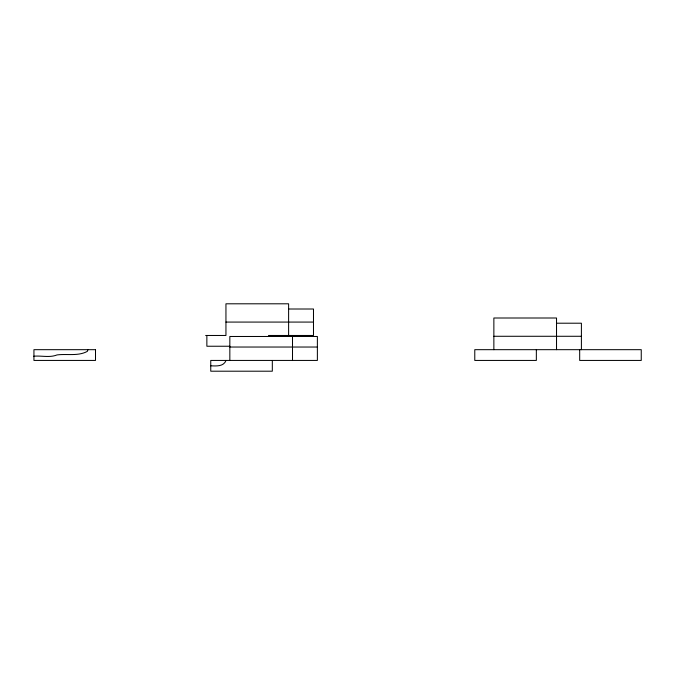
<?xml version="1.0" encoding="UTF-8"?>
<svg xmlns="http://www.w3.org/2000/svg" width="675" height="675" viewBox="0 0 675 675"><rect width="100%" height="100%" fill="white"/><g stroke="black" fill="none" stroke-linecap="round" stroke-linejoin="round"><path stroke-width="1.01" d="M88.012 349.507L87.337 351.371C78.131 356.417 67.112 353.632 57.088 354.915C49.52 357.936 41.479 355.447 33.75 356.231M226.066 360.433C223.509 366.736 216.447 366.002 210.752 365.816M288.613 309.007L313.487 309.007L313.487 335.475L268.431 335.475M225.948 322.076L313.487 322.076M556.529 323.207L581.403 323.207L581.403 349.675M205.647 335.475L225.948 335.475L225.948 303.801L288.613 303.801L288.613 335.475M493.864 336.277L581.403 336.277M229.821 346.241L206.862 346.241L206.862 335.475M229.837 347.034L317.377 347.034M579.682 349.675L579.682 360.433L641.25 360.433L641.25 349.675L474.778 349.675L474.778 360.433L536.347 360.433L536.347 349.675M556.529 349.675L556.529 318.001L493.864 318.001L493.864 349.675M292.503 336.479L292.503 360.433M272.32 360.433L272.32 371.199L210.752 371.199L210.752 360.433L317.377 360.433L317.377 336.479L229.837 336.479L229.837 360.433M95.504 349.675L33.936 349.675L33.936 360.433L95.504 360.433L95.504 349.675"/></g></svg>
